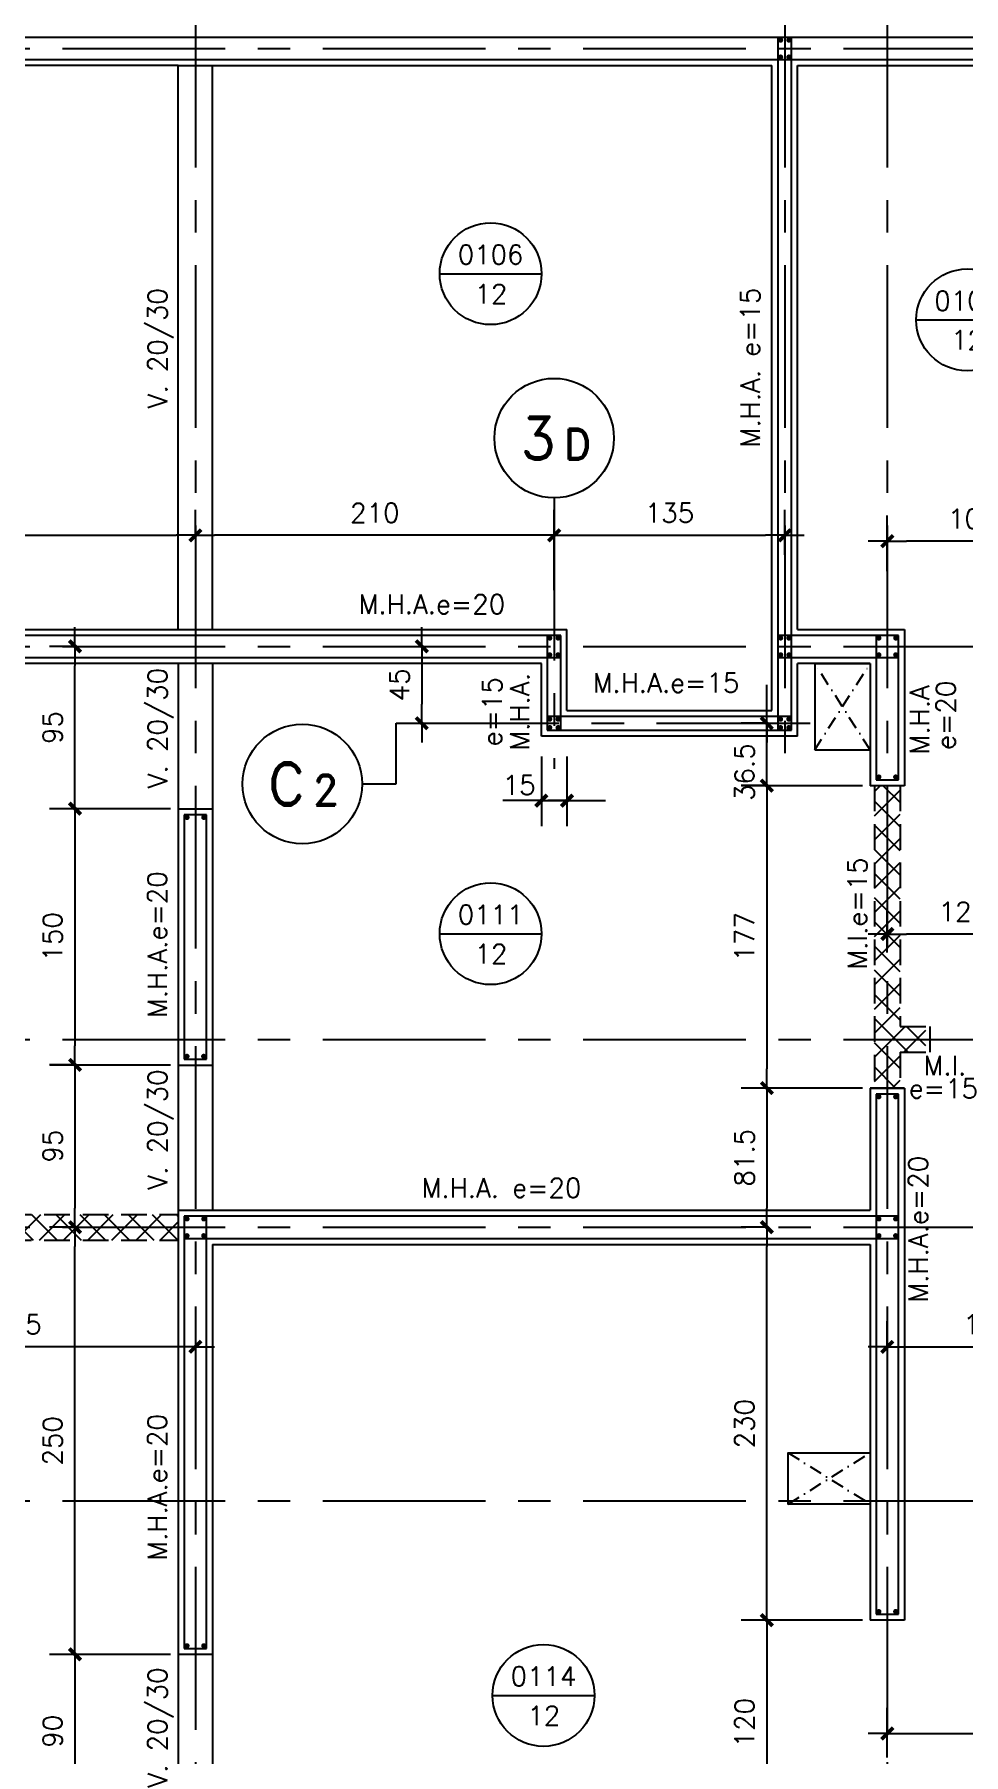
# Model space of a CAD drawing. Header units: millimetres. Extents: x -656862 to -653478, y 91928 to 96737.
# Drawn here: x -655284 to -654740, y 94729 to 95736 of the extents above; entities that cross this region are included whole.
import ezdxf
from ezdxf.enums import TextEntityAlignment as Align

# ---------------------------------------------------------------- set-up
doc = ezdxf.new("R2010")
doc.units = ezdxf.units.MM
doc.header["$LTSCALE"] = 30
for name, pattern in [('CENTER', [50.8, 31.75, -6.35, 6.35, -6.35]), ('DASHDOT', [1, 0.5, -0.25, 0, -0.25]), ('DASHED', [0.75, 0.5, -0.25]), ('HIDDEN', [0.375, 0.25, -0.125])]:
    doc.linetypes.add(name, pattern=pattern)
for name, color, linetype in [('A-LINEA 015', 6, 'Continuous'), ('BORDE DE LOSAS', 3, 'Continuous'), ('COTAS', 5, 'Continuous'), ('Cotas2', 1, 'Continuous'), ('EJES', 1, 'CENTER'), ('HATCH2', 1, 'HIDDEN'), ('MALLA', 1, 'Continuous'), ('MUROS', 5, 'Continuous'), ('SEGMENTOS1', 2, 'DASHED'), ('TEXTOS1', 9, 'Continuous'), ('VANOS', 8, 'DASHDOT'), ('VIGAS', 3, 'Continuous')]:
    doc.layers.add(name, color=color, linetype=linetype)
doc.styles.add('ROMAND', font='romand')
doc.styles.add('ROMANS', font='romans')
doc.dimstyles.new('ING-50', dxfattribs={"dimscale": 5, "dimtxt": 2.25, "dimasz": 2.25, "dimexe": 3, "dimexo": 0, "dimgap": 1.5, "dimtad": 1, "dimdec": 1, "dimzin": 12, "dimdsep": 46, "dimtxsty": 'ROMANS', "dimblk1": 'TICK1', "dimblk2": 'TICK1', "dimsah": 1, "dimcen": 0.09, "dimclrd": 2, "dimclre": 1, "dimclrt": 3, "dimadec": 1, "dimazin": 3, "dimtfac": 1, "dimtdec": 1, "dimtix": 1, "dimtmove": 2, "dimatfit": 3, "dimfxl": 3, "dimtolj": 1, "dimtzin": 12, "dimarcsym": 0})
pattern_1 = [(45, (0, 0), (-7.07106781, 7.07106781), []), (135, (0, 0), (-7.07106781, -7.07106781), [])]

# ---------------------------------------------------------------- blocks, each defined once
blk = doc.blocks.new('TICK1')
at = {"color": 2}
for points in [[(0, 0), (-1, 0)], [(0, 0), (1, 0)]]:
    blk.add_lwpolyline(points, dxfattribs=at)
at = {"color": 2, "const_width": 0.2}
blk.add_lwpolyline([(-0.3, -0.3), (0.3, 0.3)], dxfattribs=at)
blk = doc.blocks.new('*D12')
at = {"layer": 'COTAS', "color": 1, "lineweight": -2, "ltscale": 0.5}
for p, q in [((-655534.7, 95392.5), (-655534.7, 95457.5)), ((-655189.7, 95442.5), (-655189.7, 95457.5))]:
    blk.add_line(p, q, dxfattribs=at)
at = {"layer": 'COTAS', "color": 2, "lineweight": -2, "ltscale": 0.5}
blk.add_line((-655523.5, 95442.5), (-655201, 95442.5), dxfattribs=at)
at = {"layer": 'Defpoints', "color": 0, "ltscale": 0.5}
for p in [(-655189.7, 95442.5), (-655189.7, 95442.5), (-655534.7, 95392.5)]:
    blk.add_point(p, dxfattribs=at)
at = {"layer": 'COTAS', "color": 2, "lineweight": -2, "ltscale": 0.5, "xscale": 11.25, "yscale": 11.25, "zscale": 11.25, "rotation": 180}
blk.add_blockref('TICK1', (-655534.7, 95442.5), dxfattribs=at)
at = {"layer": 'COTAS', "color": 2, "lineweight": -2, "ltscale": 0.5, "xscale": 11.25, "yscale": 11.25, "zscale": 11.25}
blk.add_blockref('TICK1', (-655189.7, 95442.5), dxfattribs=at)
at = {"layer": 'COTAS', "color": 3, "ltscale": 0.5, "insert": (-655362.2, 95455.6), "char_height": 11.25, "attachment_point": 5, "style": 'ROMANS'}
blk.add_mtext('\\A1;345', dxfattribs=at)
blk = doc.blocks.new('*D86')
at = {"layer": 'COTAS', "color": 1, "lineweight": -2}
for p, q in [((-655413.2, 94967.5), (-655413.2, 94982.5)), ((-655189.7, 94967.5), (-655189.7, 94952.5))]:
    blk.add_line(p, q, dxfattribs=at)
at = {"layer": 'COTAS', "color": 2, "lineweight": -2}
blk.add_line((-655201, 94967.5), (-655401.9, 94967.5), dxfattribs=at)
at = {"layer": 'Defpoints', "color": 0}
for p in [(-655413.2, 94967.5), (-655413.2, 94967.5), (-655189.7, 94967.5)]:
    blk.add_point(p, dxfattribs=at)
at = {"layer": 'COTAS', "color": 2, "lineweight": -2, "xscale": 11.25, "yscale": 11.25, "zscale": 11.25, "rotation": 180}
blk.add_blockref('TICK1', (-655413.2, 94967.5), dxfattribs=at)
at = {"layer": 'COTAS', "color": 2, "lineweight": -2, "xscale": 11.25, "yscale": 11.25, "zscale": 11.25}
blk.add_blockref('TICK1', (-655189.7, 94967.5), dxfattribs=at)
at = {"layer": 'COTAS', "color": 3, "insert": (-655301.4, 94980.6), "char_height": 11.25, "attachment_point": 5, "style": 'ROMANS'}
blk.add_mtext('\\A1;223.5', dxfattribs=at)
blk = doc.blocks.new('*D94')
at = {"layer": 'COTAS', "color": 1, "lineweight": -2}
for p, q in [((-655260.2, 95037.5), (-655275.2, 95037.5)), ((-655260.2, 94787.5), (-655275.2, 94787.5))]:
    blk.add_line(p, q, dxfattribs=at)
at = {"layer": 'COTAS', "color": 2, "lineweight": -2}
blk.add_line((-655260.2, 94798.7), (-655260.2, 95026.2), dxfattribs=at)
at = {"layer": 'Defpoints', "color": 0}
for p in [(-655260.2, 95037.5), (-655260.2, 95037.5), (-655260.2, 94787.5)]:
    blk.add_point(p, dxfattribs=at)
at = {"layer": 'COTAS', "color": 2, "lineweight": -2, "xscale": 11.25, "yscale": 11.25, "zscale": 11.25}
for p, rotation in [((-655260.2, 95037.5), 90), ((-655260.2, 94787.5), 270)]:
    blk.add_blockref('TICK1', p, dxfattribs=dict(at, rotation=rotation))
at = {"layer": 'COTAS', "color": 3, "insert": (-655273.3, 94912.5), "char_height": 11.25, "attachment_point": 5, "rotation": 90, "style": 'ROMANS'}
blk.add_mtext('\\A1;250', dxfattribs=at)
blk = doc.blocks.new('*D95')
at = {"layer": 'COTAS', "color": 1, "lineweight": -2}
for p, q in [((-655260.2, 94787.5), (-655275.2, 94787.5)), ((-655260.2, 94697.5), (-655275.2, 94697.5))]:
    blk.add_line(p, q, dxfattribs=at)
at = {"layer": 'COTAS', "color": 2, "lineweight": -2}
blk.add_line((-655260.2, 94776.2), (-655260.2, 94708.7), dxfattribs=at)
at = {"layer": 'Defpoints', "color": 0}
for p in [(-655260.2, 94787.5), (-655260.2, 94697.5), (-655260.2, 94697.5)]:
    blk.add_point(p, dxfattribs=at)
at = {"layer": 'COTAS', "color": 2, "lineweight": -2, "xscale": 11.25, "yscale": 11.25, "zscale": 11.25}
for p, rotation in [((-655260.2, 94787.5), 90), ((-655260.2, 94697.5), 270)]:
    blk.add_blockref('TICK1', p, dxfattribs=dict(at, rotation=rotation))
at = {"layer": 'COTAS', "color": 3, "insert": (-655273.3, 94742.5), "char_height": 11.25, "attachment_point": 5, "rotation": 90, "style": 'ROMANS'}
blk.add_mtext('\\A1;90', dxfattribs=at)
blk = doc.blocks.new('*D97')
at = {"layer": 'COTAS', "color": 2, "lineweight": -2}
for p, q in [((-654855.2, 95343.7), (-654855.2, 95355)), ((-654855.2, 95296), (-654855.2, 95332.5)), ((-654855.2, 95284.7), (-654855.2, 95273.5))]:
    blk.add_line(p, q, dxfattribs=at)
at = {"layer": 'COTAS', "color": 1, "lineweight": -2}
for p, q in [((-654855.2, 95332.5), (-654870.2, 95332.5)), ((-654855.2, 95296), (-654870.2, 95296))]:
    blk.add_line(p, q, dxfattribs=at)
at = {"layer": 'Defpoints', "color": 0}
for p in [(-654855.2, 95332.5), (-654855.2, 95332.5), (-654855.2, 95296)]:
    blk.add_point(p, dxfattribs=at)
at = {"layer": 'COTAS', "color": 2, "lineweight": -2, "xscale": 11.25, "yscale": 11.25, "zscale": 11.25}
for p, rotation in [((-654855.2, 95332.5), 270), ((-654855.2, 95296), 90)]:
    blk.add_blockref('TICK1', p, dxfattribs=dict(at, rotation=rotation))
at = {"layer": 'COTAS', "color": 3, "insert": (-654868.3, 95303.9), "char_height": 11.25, "attachment_point": 5, "rotation": 90, "style": 'ROMANS'}
blk.add_mtext('\\A1;36.5', dxfattribs=at)
blk = doc.blocks.new('*D98')
at = {"layer": 'COTAS', "color": 1, "lineweight": -2}
for p, q in [((-654855.2, 95296), (-654870.2, 95296)), ((-654855.2, 95119), (-654870.2, 95119))]:
    blk.add_line(p, q, dxfattribs=at)
at = {"layer": 'COTAS', "color": 2, "lineweight": -2}
blk.add_line((-654855.2, 95284.7), (-654855.2, 95130.2), dxfattribs=at)
at = {"layer": 'Defpoints', "color": 0}
for p in [(-654855.2, 95296), (-654855.2, 95119), (-654855.2, 95119)]:
    blk.add_point(p, dxfattribs=at)
at = {"layer": 'COTAS', "color": 2, "lineweight": -2, "xscale": 11.25, "yscale": 11.25, "zscale": 11.25}
for p, rotation in [((-654855.2, 95296), 90), ((-654855.2, 95119), 270)]:
    blk.add_blockref('TICK1', p, dxfattribs=dict(at, rotation=rotation))
at = {"layer": 'COTAS', "color": 3, "insert": (-654868.3, 95207.5), "char_height": 11.25, "attachment_point": 5, "rotation": 90, "style": 'ROMANS'}
blk.add_mtext('\\A1;177', dxfattribs=at)
blk = doc.blocks.new('*D99')
at = {"layer": 'COTAS', "color": 1, "lineweight": -2}
for p, q in [((-654855.2, 95037.5), (-654870.2, 95037.5)), ((-654855.2, 94807.5), (-654870.2, 94807.5))]:
    blk.add_line(p, q, dxfattribs=at)
at = {"layer": 'COTAS', "color": 2, "lineweight": -2}
blk.add_line((-654855.2, 94818.7), (-654855.2, 95026.2), dxfattribs=at)
at = {"layer": 'Defpoints', "color": 0}
for p in [(-654855.2, 95037.5), (-654855.2, 95037.5), (-654855.2, 94807.5)]:
    blk.add_point(p, dxfattribs=at)
at = {"layer": 'COTAS', "color": 2, "lineweight": -2, "xscale": 11.25, "yscale": 11.25, "zscale": 11.25}
for p, rotation in [((-654855.2, 95037.5), 90), ((-654855.2, 94807.5), 270)]:
    blk.add_blockref('TICK1', p, dxfattribs=dict(at, rotation=rotation))
at = {"layer": 'COTAS', "color": 3, "insert": (-654868.3, 94922.5), "char_height": 11.25, "attachment_point": 5, "rotation": 90, "style": 'ROMANS'}
blk.add_mtext('\\A1;230', dxfattribs=at)
blk = doc.blocks.new('*D100')
at = {"layer": 'COTAS', "color": 1, "lineweight": -2}
for p, q in [((-654855.2, 94807.5), (-654870.2, 94807.5)), ((-654855.2, 94687.5), (-654870.2, 94687.5))]:
    blk.add_line(p, q, dxfattribs=at)
at = {"layer": 'COTAS', "color": 2, "lineweight": -2}
blk.add_line((-654855.2, 94796.2), (-654855.2, 94698.7), dxfattribs=at)
at = {"layer": 'Defpoints', "color": 0}
for p in [(-654855.2, 94807.5), (-654855.2, 94687.5), (-654855.2, 94687.5)]:
    blk.add_point(p, dxfattribs=at)
at = {"layer": 'COTAS', "color": 2, "lineweight": -2, "xscale": 11.25, "yscale": 11.25, "zscale": 11.25}
for p, rotation in [((-654855.2, 94807.5), 90), ((-654855.2, 94687.5), 270)]:
    blk.add_blockref('TICK1', p, dxfattribs=dict(at, rotation=rotation))
at = {"layer": 'COTAS', "color": 3, "insert": (-654868.3, 94747.5), "char_height": 11.25, "attachment_point": 5, "rotation": 90, "style": 'ROMANS'}
blk.add_mtext('\\A1;120', dxfattribs=at)
blk = doc.blocks.new('*D101')
at = {"layer": 'COTAS', "color": 1, "lineweight": -2, "ltscale": 0.5}
for p, q in [((-655189.7, 95787.5), (-655189.7, 95802.5)), ((-654689.7, 95711.1), (-654689.7, 95802.5))]:
    blk.add_line(p, q, dxfattribs=at)
at = {"layer": 'COTAS', "color": 2, "lineweight": -2, "ltscale": 0.5}
blk.add_line((-654701, 95787.5), (-655178.5, 95787.5), dxfattribs=at)
at = {"layer": 'Defpoints', "color": 0, "ltscale": 0.5}
for p in [(-655189.7, 95787.5), (-655189.7, 95787.5), (-654689.7, 95711.1)]:
    blk.add_point(p, dxfattribs=at)
at = {"layer": 'COTAS', "color": 2, "lineweight": -2, "ltscale": 0.5, "xscale": 11.25, "yscale": 11.25, "zscale": 11.25, "rotation": 180}
blk.add_blockref('TICK1', (-655189.7, 95787.5), dxfattribs=at)
at = {"layer": 'COTAS', "color": 2, "lineweight": -2, "ltscale": 0.5, "xscale": 11.25, "yscale": 11.25, "zscale": 11.25}
blk.add_blockref('TICK1', (-654689.7, 95787.5), dxfattribs=at)
at = {"layer": 'COTAS', "color": 3, "ltscale": 0.5, "insert": (-654939.7, 95800.6), "char_height": 11.25, "attachment_point": 5, "style": 'ROMANS'}
blk.add_mtext('\\A1;500', dxfattribs=at)
blk = doc.blocks.new('*D102')
at = {"layer": 'COTAS', "color": 1, "lineweight": -2}
for p, q in [((-654784.7, 94967.5), (-654784.7, 94982.5)), ((-654652.2, 94967.5), (-654652.2, 94952.5))]:
    blk.add_line(p, q, dxfattribs=at)
at = {"layer": 'COTAS', "color": 2, "lineweight": -2}
blk.add_line((-654773.5, 94967.5), (-654663.5, 94967.5), dxfattribs=at)
at = {"layer": 'Defpoints', "color": 0}
for p in [(-654784.7, 94967.5), (-654652.2, 94967.5), (-654652.2, 94967.5)]:
    blk.add_point(p, dxfattribs=at)
at = {"layer": 'COTAS', "color": 2, "lineweight": -2, "xscale": 11.25, "yscale": 11.25, "zscale": 11.25, "rotation": 180}
blk.add_blockref('TICK1', (-654784.7, 94967.5), dxfattribs=at)
at = {"layer": 'COTAS', "color": 2, "lineweight": -2, "xscale": 11.25, "yscale": 11.25, "zscale": 11.25}
blk.add_blockref('TICK1', (-654652.2, 94967.5), dxfattribs=at)
at = {"layer": 'COTAS', "color": 3, "insert": (-654718.5, 94980.6), "char_height": 11.25, "attachment_point": 5, "style": 'ROMANS'}
blk.add_mtext('\\A1;132.5', dxfattribs=at)
blk = doc.blocks.new('*D106')
at = {"layer": 'COTAS', "color": 1, "lineweight": -2}
for p, q in [((-654855.2, 95119), (-654870.2, 95119)), ((-654855.2, 95037.5), (-654870.2, 95037.5))]:
    blk.add_line(p, q, dxfattribs=at)
at = {"layer": 'COTAS', "color": 2, "lineweight": -2}
blk.add_line((-654855.2, 95107.7), (-654855.2, 95048.7), dxfattribs=at)
at = {"layer": 'Defpoints', "color": 0}
for p in [(-654855.2, 95119), (-654855.2, 95037.5), (-654855.2, 95037.5)]:
    blk.add_point(p, dxfattribs=at)
at = {"layer": 'COTAS', "color": 2, "lineweight": -2, "xscale": 11.25, "yscale": 11.25, "zscale": 11.25}
for p, rotation in [((-654855.2, 95119), 90), ((-654855.2, 95037.5), 270)]:
    blk.add_blockref('TICK1', p, dxfattribs=dict(at, rotation=rotation))
at = {"layer": 'COTAS', "color": 3, "insert": (-654868.3, 95078.2), "char_height": 11.25, "attachment_point": 5, "rotation": 90, "style": 'ROMANS'}
blk.add_mtext('\\A1;81.5', dxfattribs=at)
blk = doc.blocks.new('*D142')
at = {"layer": 'COTAS', "color": 1, "lineweight": -2}
for p, q in [((-654784.7, 94727.1), (-654784.7, 94756.2)), ((-654656.7, 94689.6), (-654656.7, 94756.2))]:
    blk.add_line(p, q, dxfattribs=at)
at = {"layer": 'COTAS', "color": 2, "lineweight": -2}
blk.add_line((-654773.5, 94741.2), (-654668, 94741.2), dxfattribs=at)
at = {"layer": 'Defpoints', "color": 0}
for p in [(-654656.7, 94741.2), (-654784.7, 94727.1), (-654656.7, 94689.6)]:
    blk.add_point(p, dxfattribs=at)
at = {"layer": 'COTAS', "color": 2, "lineweight": -2, "xscale": 11.25, "yscale": 11.25, "zscale": 11.25, "rotation": 180}
blk.add_blockref('TICK1', (-654784.7, 94741.2), dxfattribs=at)
at = {"layer": 'COTAS', "color": 2, "lineweight": -2, "xscale": 11.25, "yscale": 11.25, "zscale": 11.25}
blk.add_blockref('TICK1', (-654656.7, 94741.2), dxfattribs=at)
at = {"layer": 'COTAS', "color": 3, "insert": (-654720.7, 94754.4), "char_height": 11.25, "attachment_point": 5, "style": 'ROMANS'}
blk.add_mtext('\\A1;128', dxfattribs=at)
blk = doc.blocks.new('losa-ne')
at = {"color": 5, "linetype": 'Continuous'}
blk.add_line((-29.8, 0), (29.7, 0), dxfattribs=at)
at = {"color": 3, "linetype": 'Continuous'}
blk.add_circle((0, 0), 29.8, dxfattribs=at)
at = {"color": 3, "linetype": 'Continuous', "style": 'ROMANS'}
for tag, p in [('N%%DL', (0, 5.6)), ('ESP', (0.2, -17.4))]:
    blk.add_attdef(tag, text='', height=11.2, dxfattribs=at).set_placement(p, align=Align.CENTER)
blk = doc.blocks.new('*D161')
at = {"layer": 'COTAS', "color": 1, "lineweight": -2}
for p, q in [((-655260.2, 95377.5), (-655275.2, 95377.5)), ((-655260.2, 95282.5), (-655275.2, 95282.5))]:
    blk.add_line(p, q, dxfattribs=at)
at = {"layer": 'COTAS', "color": 2, "lineweight": -2}
blk.add_line((-655260.2, 95293.7), (-655260.2, 95366.2), dxfattribs=at)
at = {"layer": 'Defpoints', "color": 0}
for p in [(-655260.2, 95377.5), (-655260.2, 95377.5), (-655260.2, 95282.5)]:
    blk.add_point(p, dxfattribs=at)
at = {"layer": 'COTAS', "color": 2, "lineweight": -2, "xscale": 11.25, "yscale": 11.25, "zscale": 11.25}
for p, rotation in [((-655260.2, 95377.5), 90), ((-655260.2, 95282.5), 270)]:
    blk.add_blockref('TICK1', p, dxfattribs=dict(at, rotation=rotation))
at = {"layer": 'COTAS', "color": 3, "insert": (-655273.3, 95330), "char_height": 11.25, "attachment_point": 5, "rotation": 90, "style": 'ROMANS'}
blk.add_mtext('\\A1;95', dxfattribs=at)
blk = doc.blocks.new('*D162')
at = {"layer": 'COTAS', "color": 1, "lineweight": -2}
for p, q in [((-655260.2, 95282.5), (-655275.2, 95282.5)), ((-655260.2, 95132.5), (-655275.2, 95132.5))]:
    blk.add_line(p, q, dxfattribs=at)
at = {"layer": 'COTAS', "color": 2, "lineweight": -2}
blk.add_line((-655260.2, 95271.2), (-655260.2, 95143.7), dxfattribs=at)
at = {"layer": 'Defpoints', "color": 0}
for p in [(-655260.2, 95282.5), (-655260.2, 95132.5), (-655260.2, 95132.5)]:
    blk.add_point(p, dxfattribs=at)
at = {"layer": 'COTAS', "color": 2, "lineweight": -2, "xscale": 11.25, "yscale": 11.25, "zscale": 11.25}
for p, rotation in [((-655260.2, 95282.5), 90), ((-655260.2, 95132.5), 270)]:
    blk.add_blockref('TICK1', p, dxfattribs=dict(at, rotation=rotation))
at = {"layer": 'COTAS', "color": 3, "insert": (-655273.3, 95207.5), "char_height": 11.25, "attachment_point": 5, "rotation": 90, "style": 'ROMANS'}
blk.add_mtext('\\A1;150', dxfattribs=at)
blk = doc.blocks.new('*D163')
at = {"layer": 'COTAS', "color": 1, "lineweight": -2}
for p, q in [((-655260.2, 95132.5), (-655275.2, 95132.5)), ((-655260.2, 95037.5), (-655275.2, 95037.5))]:
    blk.add_line(p, q, dxfattribs=at)
at = {"layer": 'COTAS', "color": 2, "lineweight": -2}
blk.add_line((-655260.2, 95121.2), (-655260.2, 95048.7), dxfattribs=at)
at = {"layer": 'Defpoints', "color": 0}
for p in [(-655260.2, 95132.5), (-655260.2, 95037.5), (-655260.2, 95037.5)]:
    blk.add_point(p, dxfattribs=at)
at = {"layer": 'COTAS', "color": 2, "lineweight": -2, "xscale": 11.25, "yscale": 11.25, "zscale": 11.25}
for p, rotation in [((-655260.2, 95132.5), 90), ((-655260.2, 95037.5), 270)]:
    blk.add_blockref('TICK1', p, dxfattribs=dict(at, rotation=rotation))
at = {"layer": 'COTAS', "color": 3, "insert": (-655273.3, 95085), "char_height": 11.25, "attachment_point": 5, "rotation": 90, "style": 'ROMANS'}
blk.add_mtext('\\A1;95', dxfattribs=at)
blk = doc.blocks.new('*D172')
at = {"layer": 'COTAS', "color": 1, "lineweight": -2}
for p, q in [((-654784.7, 95198.3), (-654784.7, 95224.1)), ((-654664.7, 95157.5), (-654664.7, 95224.1))]:
    blk.add_line(p, q, dxfattribs=at)
at = {"layer": 'COTAS', "color": 2, "lineweight": -2}
blk.add_line((-654676, 95209.1), (-654773.5, 95209.1), dxfattribs=at)
at = {"layer": 'Defpoints', "color": 0}
for p in [(-654784.7, 95209.1), (-654784.7, 95198.3), (-654664.7, 95157.5)]:
    blk.add_point(p, dxfattribs=at)
at = {"layer": 'COTAS', "color": 2, "lineweight": -2, "xscale": 11.25, "yscale": 11.25, "zscale": 11.25, "rotation": 180}
blk.add_blockref('TICK1', (-654784.7, 95209.1), dxfattribs=at)
at = {"layer": 'COTAS', "color": 2, "lineweight": -2, "xscale": 11.25, "yscale": 11.25, "zscale": 11.25}
blk.add_blockref('TICK1', (-654664.7, 95209.1), dxfattribs=at)
at = {"layer": 'COTAS', "color": 3, "insert": (-654740.2, 95222.2), "char_height": 11.25, "attachment_point": 5, "style": 'ROMANS'}
blk.add_mtext('\\A1;120', dxfattribs=at)
blk = doc.blocks.new('*D174')
at = {"layer": 'COTAS', "color": 1, "lineweight": -2}
for p, q in [((-654784.7, 95421.5), (-654784.7, 95454.1)), ((-654684.7, 95387.5), (-654684.7, 95454.1))]:
    blk.add_line(p, q, dxfattribs=at)
at = {"layer": 'COTAS', "color": 2, "lineweight": -2}
blk.add_line((-654696, 95439.1), (-654773.5, 95439.1), dxfattribs=at)
at = {"layer": 'Defpoints', "color": 0}
for p in [(-654784.7, 95439.1), (-654784.7, 95421.5), (-654684.7, 95387.5)]:
    blk.add_point(p, dxfattribs=at)
at = {"layer": 'COTAS', "color": 2, "lineweight": -2, "xscale": 11.25, "yscale": 11.25, "zscale": 11.25, "rotation": 180}
blk.add_blockref('TICK1', (-654784.7, 95439.1), dxfattribs=at)
at = {"layer": 'COTAS', "color": 2, "lineweight": -2, "xscale": 11.25, "yscale": 11.25, "zscale": 11.25}
blk.add_blockref('TICK1', (-654684.7, 95439.1), dxfattribs=at)
at = {"layer": 'COTAS', "color": 3, "insert": (-654734.7, 95452.2), "char_height": 11.25, "attachment_point": 5, "style": 'ROMANS'}
blk.add_mtext('\\A1;100', dxfattribs=at)
blk = doc.blocks.new('eje-3')
at = {"color": 3, "linetype": 'Continuous'}
blk.add_circle((0, 0), 35, dxfattribs=at)
at = {"color": 5, "linetype": 'Continuous', "style": 'ROMAND'}
for height, p in [(25, (-9.2, 0)), (18, (13.7, -3.6))]:
    blk.add_attdef('0', text='', height=height, dxfattribs=at).set_placement(p, align=Align.MIDDLE)
blk = doc.blocks.new('*D250')
at = {"layer": 'COTAS', "color": 1, "lineweight": -2}
for p, q in [((-655060.4, 95377.5), (-655042.2, 95377.5)), ((-655060.6, 95332.5), (-655042.2, 95332.5))]:
    blk.add_line(p, q, dxfattribs=at)
at = {"layer": 'COTAS', "color": 2, "lineweight": -2}
blk.add_line((-655057.2, 95366.2), (-655057.2, 95343.7), dxfattribs=at)
at = {"layer": 'Defpoints', "color": 0}
for p in [(-655060.4, 95377.5), (-655060.6, 95332.5), (-655057.2, 95332.5)]:
    blk.add_point(p, dxfattribs=at)
at = {"layer": 'COTAS', "color": 2, "lineweight": -2, "xscale": 11.25, "yscale": 11.25, "zscale": 11.25}
for p, rotation in [((-655057.2, 95377.5), 90), ((-655057.2, 95332.5), 270)]:
    blk.add_blockref('TICK1', p, dxfattribs=dict(at, rotation=rotation))
at = {"layer": 'COTAS', "color": 3, "insert": (-655070.3, 95355), "char_height": 11.25, "attachment_point": 5, "rotation": 90, "style": 'ROMANS'}
blk.add_mtext('\\A1;45', dxfattribs=at)
blk = doc.blocks.new('*D256')
at = {"layer": 'COTAS', "color": 1, "lineweight": -2, "ltscale": 0.5}
for p, q in [((-655189.7, 95442.5), (-655189.7, 95457.5)), ((-654979.7, 95410.4), (-654979.7, 95457.5))]:
    blk.add_line(p, q, dxfattribs=at)
at = {"layer": 'COTAS', "color": 2, "lineweight": -2, "ltscale": 0.5}
blk.add_line((-654991, 95442.5), (-655178.5, 95442.5), dxfattribs=at)
at = {"layer": 'Defpoints', "color": 0, "ltscale": 0.5}
for p in [(-655189.7, 95442.5), (-655189.7, 95442.5), (-654979.7, 95410.4)]:
    blk.add_point(p, dxfattribs=at)
at = {"layer": 'COTAS', "color": 2, "lineweight": -2, "ltscale": 0.5, "xscale": 11.25, "yscale": 11.25, "zscale": 11.25, "rotation": 180}
blk.add_blockref('TICK1', (-655189.7, 95442.5), dxfattribs=at)
at = {"layer": 'COTAS', "color": 2, "lineweight": -2, "ltscale": 0.5, "xscale": 11.25, "yscale": 11.25, "zscale": 11.25}
blk.add_blockref('TICK1', (-654979.7, 95442.5), dxfattribs=at)
at = {"layer": 'COTAS', "color": 3, "ltscale": 0.5, "insert": (-655084.7, 95455.6), "char_height": 11.25, "attachment_point": 5, "style": 'ROMANS'}
blk.add_mtext('\\A1;210', dxfattribs=at)
blk = doc.blocks.new('*D257')
at = {"layer": 'COTAS', "color": 1, "lineweight": -2, "ltscale": 0.5}
for p, q in [((-654979.7, 95410.4), (-654979.7, 95457.5)), ((-654844.7, 95431), (-654844.7, 95457.5))]:
    blk.add_line(p, q, dxfattribs=at)
at = {"layer": 'COTAS', "color": 2, "lineweight": -2, "ltscale": 0.5}
blk.add_line((-654968.5, 95442.5), (-654856, 95442.5), dxfattribs=at)
at = {"layer": 'Defpoints', "color": 0, "ltscale": 0.5}
for p in [(-654844.7, 95442.5), (-654844.7, 95431), (-654979.7, 95410.4)]:
    blk.add_point(p, dxfattribs=at)
at = {"layer": 'COTAS', "color": 2, "lineweight": -2, "ltscale": 0.5, "xscale": 11.25, "yscale": 11.25, "zscale": 11.25, "rotation": 180}
blk.add_blockref('TICK1', (-654979.7, 95442.5), dxfattribs=at)
at = {"layer": 'COTAS', "color": 2, "lineweight": -2, "ltscale": 0.5, "xscale": 11.25, "yscale": 11.25, "zscale": 11.25}
blk.add_blockref('TICK1', (-654844.7, 95442.5), dxfattribs=at)
at = {"layer": 'COTAS', "color": 3, "ltscale": 0.5, "insert": (-654912.2, 95455.6), "char_height": 11.25, "attachment_point": 5, "style": 'ROMANS'}
blk.add_mtext('\\A1;135', dxfattribs=at)
blk = doc.blocks.new('*D258')
at = {"layer": 'COTAS', "color": 2, "lineweight": -2}
for p, q in [((-654998.5, 95287.2), (-655009.7, 95287.2)), ((-654987.2, 95287.2), (-654972.2, 95287.2)), ((-654961, 95287.2), (-654949.7, 95287.2))]:
    blk.add_line(p, q, dxfattribs=at)
at = {"layer": 'COTAS', "color": 1, "lineweight": -2}
for p, q in [((-654987.2, 95287.2), (-654987.2, 95272.2)), ((-654972.2, 95287.2), (-654972.2, 95272.2))]:
    blk.add_line(p, q, dxfattribs=at)
at = {"layer": 'Defpoints', "color": 0}
for p in [(-654987.2, 95287.2), (-654972.2, 95287.2), (-654972.2, 95287.2)]:
    blk.add_point(p, dxfattribs=at)
at = {"layer": 'COTAS', "color": 2, "lineweight": -2, "xscale": 11.25, "yscale": 11.25, "zscale": 11.25}
blk.add_blockref('TICK1', (-654987.2, 95287.2), dxfattribs=at)
at = {"layer": 'COTAS', "color": 2, "lineweight": -2, "xscale": 11.25, "yscale": 11.25, "zscale": 11.25, "rotation": 180}
blk.add_blockref('TICK1', (-654972.2, 95287.2), dxfattribs=at)
at = {"layer": 'COTAS', "color": 3, "insert": (-655000.2, 95296.3), "char_height": 11.25, "attachment_point": 5, "style": 'ROMANS'}
blk.add_mtext('\\A1;15', dxfattribs=at)

msp = doc.modelspace()

# ---------------------------------------------------------------- hatches: boundary and pattern name
at = {"layer": 'HATCH2'}
h = msp.add_hatch(dxfattribs=at)
h.set_pattern_fill('_USER', color=256, scale=10, angle=45, style=0, double=1, pattern_type=0)
h.set_pattern_definition(pattern_1)
h.paths.add_polyline_path([(-654777.215, 95295.952), (-654784.715, 95295.952), (-654784.715, 95147.452), (-654762.215, 95147.452), (-654762.215, 95154.952), (-654777.215, 95154.952)])
h.paths.add_polyline_path([(-654784.715, 95295.952), (-654792.215, 95295.952), (-654792.215, 95147.452), (-654784.715, 95147.452)])
h.paths.add_polyline_path([(-654784.715, 95147.452), (-654792.215, 95147.452), (-654792.215, 95118.952), (-654784.715, 95118.952)])
h.paths.add_polyline_path([(-654762.215, 95147.452), (-654784.715, 95147.452), (-654784.715, 95118.952), (-654777.215, 95118.952), (-654777.215, 95139.952), (-654762.215, 95139.952)])
h = msp.add_hatch(dxfattribs=at)
h.set_pattern_fill('_USER', color=256, scale=10, angle=45, style=0, double=1, pattern_type=0)
h.set_pattern_definition(pattern_1)
h.paths.add_polyline_path([(-655199.715, 95044.952), (-655410.682, 95044.952), (-655410.682, 95037.452), (-655199.715, 95037.452)])
h.paths.add_polyline_path([(-655199.715, 95037.452), (-655410.682, 95037.452), (-655410.682, 95029.952), (-655199.715, 95029.952)])

# ---------------------------------------------------------------- linework, layer by layer
at = {"ltscale": 0.5}
msp.add_line((-654774.715, 95118.952), (-654794.715, 95118.952), dxfattribs=at)
at = {"layer": 'BORDE DE LOSAS', "ltscale": 0.2}
for p, q in [((-654827.215, 95367.452), (-654827.215, 95316.952)), ((-654827.215, 95367.452), (-654794.715, 95367.452)), ((-654827.215, 95316.952), (-654794.715, 95316.952))]:
    msp.add_line(p, q, dxfattribs=at)
at = {"layer": 'BORDE DE LOSAS', "ltscale": 0.5}
msp.add_lwpolyline([(-654794.715, 94905.452), (-654794.715, 94875.452), (-654842.715, 94875.452), (-654842.715, 94905.452)], close=True, dxfattribs=at)
at = {"layer": 'Cotas2'}
for p, q in [((-654987.215, 95312.959), (-654987.215, 95276.891)), ((-654972.215, 95312.959), (-654972.215, 95276.891)), ((-654799.281, 95295.952), (-654870.027, 95295.952)), ((-655204.281, 95282.452), (-655275.027, 95282.452)), ((-655204.281, 95132.452), (-655275.027, 95132.452)), ((-654799.281, 95118.952), (-654870.027, 95118.952)), ((-654799.281, 94807.452), (-654870.027, 94807.452)), ((-655204.281, 94787.452), (-655275.027, 94787.452))]:
    msp.add_line(p, q, dxfattribs=at)
at = {"layer": 'EJES', "ltscale": 0.1}
for p, q in [((-655189.715, 96667.452), (-655189.715, 93007.452)), ((-654844.715, 96667.452), (-654844.715, 95305.773)), ((-654784.715, 96667.452), (-654784.715, 93007.452)), ((-656791.536, 95727.452), (-653548.715, 95727.452)), ((-654979.715, 95464.384), (-654979.715, 95305.773)), ((-656791.536, 95377.452), (-653548.715, 95377.452)), ((-655072.152, 95332.452), (-654829.829, 95332.452)), ((-655072.152, 95296.945), (-655072.152, 95332.452)), ((-655092.152, 95296.945), (-655072.152, 95296.945)), ((-656791.536, 95147.452), (-653548.715, 95147.452)), ((-656791.536, 95037.452), (-653568.714, 95037.452)), ((-656791.536, 94877.452), (-653548.715, 94877.452))]:
    msp.add_line(p, q, dxfattribs=at)
at = {"layer": 'MALLA', "ltscale": 0.5}
for p, q in [((-653893.215, 95733.952), (-655516.215, 95733.952)), ((-654840.715, 95733.952), (-654848.715, 95733.952)), ((-654848.715, 95733.952), (-654848.715, 95328.452)), ((-654840.715, 95328.452), (-654840.715, 95733.952)), ((-655516.215, 95720.952), (-654605.715, 95720.952)), ((-654975.715, 95383.952), (-655531.215, 95383.952)), ((-654983.715, 95383.952), (-654983.715, 95328.452)), ((-654975.715, 95328.452), (-654975.715, 95383.952)), ((-654778.215, 95383.952), (-654848.715, 95383.952)), ((-654791.215, 95383.952), (-654791.215, 95299.452)), ((-654778.215, 95299.452), (-654778.215, 95383.952)), ((-655531.215, 95370.952), (-654975.715, 95370.952)), ((-654848.715, 95370.952), (-654840.715, 95370.952)), ((-654848.715, 95370.952), (-654778.215, 95370.952)), ((-654840.715, 95336.452), (-654983.715, 95336.452)), ((-654983.715, 95328.452), (-654840.715, 95328.452)), ((-654791.215, 95299.452), (-654778.215, 95299.452)), ((-655183.215, 95278.952), (-655196.215, 95278.952)), ((-655196.215, 95278.952), (-655196.215, 95135.952)), ((-655183.215, 95135.952), (-655183.215, 95278.952)), ((-655196.215, 95135.952), (-655183.215, 95135.952)), ((-654791.215, 95115.452), (-654791.215, 94810.952)), ((-654778.215, 95115.452), (-654791.215, 95115.452)), ((-654778.215, 94810.952), (-654778.215, 95115.452)), ((-655196.215, 95043.952), (-655196.215, 95030.952)), ((-654778.215, 95043.952), (-655196.215, 95043.952)), ((-655196.215, 95043.952), (-655196.215, 94790.952)), ((-655183.215, 94790.952), (-655183.215, 95043.952)), ((-655196.215, 95030.952), (-654778.215, 95030.952)), ((-654791.215, 94810.952), (-654778.215, 94810.952)), ((-655196.215, 94790.952), (-655183.215, 94790.952))]:
    msp.add_line(p, q, dxfattribs=at)
at = {"layer": 'MALLA', "ltscale": 0.5, "const_width": 1.5}
for points in [[(-654847.874, 95732.361, 1), (-654846.374, 95732.361, 1)], [(-654847.874, 95722.459, 1), (-654846.374, 95722.459, 1)], [(-654843.056, 95732.361, 1), (-654841.556, 95732.361, 1)], [(-654843.056, 95722.459, 1), (-654841.556, 95722.459, 1)], [(-654983.044, 95382.368, 1), (-654981.544, 95382.368, 1)], [(-654978.179, 95382.368, 1), (-654976.679, 95382.368, 1)], [(-654847.874, 95382.368, 1), (-654846.374, 95382.368, 1)], [(-654843.056, 95382.368, 1), (-654841.556, 95382.368, 1)], [(-654790.381, 95382.361, 1), (-654788.881, 95382.361, 1)], [(-654780.515, 95382.361, 1), (-654779.015, 95382.361, 1)], [(-654983.044, 95372.543, 1), (-654981.544, 95372.543, 1)], [(-654978.179, 95372.543, 1), (-654976.679, 95372.543, 1)], [(-654847.874, 95372.543, 1), (-654846.374, 95372.543, 1)], [(-654843.056, 95372.543, 1), (-654841.556, 95372.543, 1)], [(-654790.381, 95372.543, 1), (-654788.881, 95372.543, 1)], [(-654780.515, 95372.543, 1), (-654779.015, 95372.543, 1)], [(-654983.044, 95334.866, 1), (-654981.544, 95334.866, 1)], [(-654983.044, 95329.97, 1), (-654981.544, 95329.97, 1)], [(-654978.179, 95334.866, 1), (-654976.679, 95334.866, 1)], [(-654978.179, 95329.97, 1), (-654976.679, 95329.97, 1)], [(-654847.951, 95334.866, 1), (-654846.451, 95334.866, 1)], [(-654847.951, 95329.97, 1), (-654846.451, 95329.97, 1)], [(-654843.086, 95334.866, 1), (-654841.586, 95334.866, 1)], [(-654843.086, 95329.97, 1), (-654841.586, 95329.97, 1)], [(-654790.374, 95301.043, 1), (-654788.874, 95301.043, 1)], [(-654780.556, 95301.043, 1), (-654779.056, 95301.043, 1)], [(-655195.374, 95277.361, 1), (-655193.874, 95277.361, 1)], [(-655185.556, 95277.361, 1), (-655184.056, 95277.361, 1)], [(-655195.374, 95137.543, 1), (-655193.874, 95137.543, 1)], [(-655185.624, 95137.543, 1), (-655184.124, 95137.543, 1)], [(-654790.374, 95113.861, 1), (-654788.874, 95113.861, 1)], [(-654790.374, 95113.861, 1), (-654788.874, 95113.861, 1)], [(-654780.556, 95113.861, 1), (-654779.056, 95113.861, 1)], [(-655195.374, 95042.361, 1), (-655193.874, 95042.361, 1)], [(-655185.58, 95042.361, 1), (-655184.08, 95042.361, 1)], [(-654790.352, 95042.361, 1), (-654788.852, 95042.361, 1)], [(-654780.556, 95042.361, 1), (-654779.056, 95042.361, 1)], [(-655195.374, 95032.543, 1), (-655193.874, 95032.543, 1)], [(-655185.58, 95032.543, 1), (-655184.08, 95032.543, 1)], [(-654790.352, 95032.543, 1), (-654788.852, 95032.543, 1)], [(-654780.556, 95032.543, 1), (-654779.056, 95032.543, 1)], [(-654790.374, 94812.543, 1), (-654788.874, 94812.543, 1)], [(-654780.556, 94812.543, 1), (-654779.056, 94812.543, 1)], [(-655195.374, 94792.543, 1), (-655193.874, 94792.543, 1)], [(-655185.556, 94792.543, 1), (-655184.056, 94792.543, 1)]]:
    msp.add_lwpolyline(points, format="xyb", close=True, dxfattribs=at)
at = {"layer": 'MUROS', "ltscale": 0.15}
for p, q in [((-655199.715, 95717.452), (-655454.714, 95717.452)), ((-655199.715, 95282.452), (-655179.715, 95282.452)), ((-655199.715, 95282.452), (-655199.715, 95132.452)), ((-655179.715, 95282.452), (-655179.715, 95132.452)), ((-655199.715, 95132.452), (-655179.715, 95132.452)), ((-655199.715, 95047.452), (-655199.715, 94787.452)), ((-655179.715, 95027.452), (-655179.715, 94787.452))]:
    msp.add_line(p, q, dxfattribs=at)
at = {"layer": 'MUROS'}
for p, q in [((-655199.715, 95717.452), (-654852.215, 95717.452)), ((-655199.715, 95717.452), (-654852.215, 95717.452)), ((-654852.215, 95339.952), (-654852.215, 95717.452)), ((-654837.215, 95717.452), (-654793.715, 95717.452)), ((-654837.215, 95717.452), (-654627.215, 95717.452)), ((-654837.215, 95387.452), (-654837.215, 95717.452)), ((-654972.215, 95339.952), (-654972.215, 95387.452)), ((-654987.215, 95324.952), (-654987.215, 95367.452)), ((-654837.215, 95324.952), (-654837.215, 95367.452)), ((-654774.715, 95295.952), (-654794.715, 95295.952)), ((-654794.715, 95118.952), (-654794.715, 95047.452)), ((-654794.715, 95027.452), (-654794.715, 94807.452)), ((-654774.715, 94807.452), (-654794.715, 94807.452)), ((-655179.715, 94787.452), (-655199.715, 94787.452))]:
    msp.add_line(p, q, dxfattribs=at)
at = {"layer": 'MUROS', "ltscale": 0.5}
for p, q in [((-655534.715, 95387.452), (-654972.215, 95387.452)), ((-654837.215, 95387.452), (-654774.715, 95387.452)), ((-654774.715, 95387.452), (-654774.715, 95295.952)), ((-654987.215, 95367.452), (-655534.715, 95367.452)), ((-654794.715, 95367.452), (-654837.215, 95367.452)), ((-654794.715, 95367.452), (-654794.715, 95295.952)), ((-654972.215, 95339.952), (-654852.215, 95339.952)), ((-654837.215, 95324.952), (-654987.215, 95324.952)), ((-654794.715, 95118.952), (-654774.715, 95118.952)), ((-654774.715, 95118.952), (-654774.715, 94807.452)), ((-655199.715, 95047.452), (-654794.715, 95047.452)), ((-655179.715, 95027.452), (-654794.715, 95027.452))]:
    msp.add_line(p, q, dxfattribs=at)
at = {"layer": 'SEGMENTOS1'}
for p, q in [((-654792.215, 95295.952), (-654792.215, 95118.952)), ((-654777.215, 95295.952), (-654777.215, 95154.952)), ((-654777.215, 95154.952), (-654759.715, 95154.952)), ((-654759.715, 95154.952), (-654759.715, 95139.952)), ((-654777.215, 95139.952), (-654759.715, 95139.952)), ((-654777.215, 95139.952), (-654777.215, 95118.952)), ((-655413.182, 95044.952), (-655199.715, 95044.952)), ((-655413.182, 95029.952), (-655199.715, 95029.952))]:
    msp.add_line(p, q, dxfattribs=at)
at = {"layer": 'VANOS', "ltscale": 0.5}
for p, q in [((-654794.715, 95316.952), (-654827.215, 95367.452)), ((-654827.215, 95316.952), (-654794.715, 95367.452)), ((-654842.715, 94875.452), (-654794.715, 94905.452)), ((-654842.715, 94905.452), (-654794.715, 94875.452))]:
    msp.add_line(p, q, dxfattribs=at)
at = {"layer": 'VIGAS', "ltscale": 0.5}
for p, q in [((-655199.715, 95387.452), (-655199.715, 95717.452)), ((-655179.715, 95387.452), (-655179.715, 95717.452)), ((-655199.715, 95367.452), (-655199.715, 95282.452)), ((-655179.715, 95367.452), (-655179.715, 95282.452)), ((-655199.715, 95132.452), (-655199.715, 95047.452)), ((-655179.715, 95132.452), (-655179.715, 95047.452)), ((-655199.715, 94787.452), (-655199.715, 94697.452)), ((-655179.715, 94787.452), (-655179.715, 94697.452))]:
    msp.add_line(p, q, dxfattribs=at)

# ---------------------------------------------------------------- block references
at = {"layer": 'A-LINEA 015', "ltscale": 0.5}
ref = msp.add_blockref('eje-3', (-654979.715, 95499.384), dxfattribs=at)
ref.add_attrib('0', '3', dxfattribs={"layer": '0', "color": 5, "linetype": 'Continuous', "height": 25, "style": 'ROMAND'}).set_placement((-654988.905, 95499.384), align=Align.MIDDLE)
ref.add_attrib('0', 'D', dxfattribs={"layer": '0', "color": 5, "linetype": 'Continuous', "height": 18, "style": 'ROMAND'}).set_placement((-654966.028, 95495.801), align=Align.MIDDLE)
ref = msp.add_blockref('eje-3', (-655127.152, 95296.945), dxfattribs=at)
ref.add_attrib('0', 'C', dxfattribs={"layer": '0', "color": 5, "linetype": 'Continuous', "height": 25, "style": 'ROMAND'}).set_placement((-655136.342, 95296.945), align=Align.MIDDLE)
ref.add_attrib('0', '2', dxfattribs={"layer": '0', "color": 5, "linetype": 'Continuous', "height": 18, "style": 'ROMAND'}).set_placement((-655113.465, 95293.363), align=Align.MIDDLE)
at = {"layer": 'TEXTOS1', "ltscale": 0.5}
for p, values in [((-655016.92, 95595.611), {'N%%DL': '0106', 'ESP': '12'}), ((-654737.948, 95568.589), {'N%%DL': '0107', 'ESP': '12'}), ((-655016.92, 95209.3), {'N%%DL': '0111', 'ESP': '12'}), ((-654985.944, 94763.451), {'N%%DL': '0114', 'ESP': '12'})]:
    msp.add_blockref('losa-ne', p, dxfattribs=at).add_auto_attribs(values)

# ---------------------------------------------------------------- texts
at = {"layer": 'TEXTOS1', "style": 'ROMANS'}
for s, p in [('V. 20/30', (-655206.233, 95551.977)), ('M.H.A. e=15', (-654859.303, 95540.757)), ('V. 20/30', (-655206.233, 95329.67)), ('e=15', (-655010.437, 95339.253)), ('M.H.A.', (-654994.303, 95339.253)), ('M.H.A', (-654760.244, 95334.558)), ('e=20', (-654744.82, 95337.156)), ('M.I.e=15', (-654796.626, 95221.196)), ('M.H.A.e=20', (-655206.41, 95202.972)), ('V. 20/30', (-655206.233, 95094.67)), ('M.H.A.e=20', (-654761.065, 95036.403)), ('M.H.A.e=20', (-655206.41, 94885.271)), ('V. 20/30', (-655206.233, 94744.67))]:
    msp.add_text(s, height=11.25, rotation=90, dxfattribs=at).set_placement(p, align=Align.CENTER)
for s, p in [('M.H.A.e=20', (-655051.271, 95396.578)), ('M.H.A.e=15', (-654914.216, 95350.578)), ('M.I.', (-654750.963, 95126.582)), ('e=15', (-654751.848, 95113.022)), ('M.H.A. e=20', (-655010.529, 95054.892))]:
    msp.add_text(s, height=11.25, dxfattribs=at).set_placement(p, align=Align.CENTER)

# ---------------------------------------------------------------- dimensions: what is measured, and where the dimension line sits
at = {"layer": 'COTAS', "ltscale": 0.5}
for base, p1, p2, angle, picture, middle in [((-655189.715, 95787.452), (-654689.715, 95711.116), (-655189.715, 95787.452), 180, '*D101', (-654939.715, 95800.577)), ((-655189.715, 95442.477), (-654979.715, 95410.416), (-655189.715, 95442.477), 180, '*D256', (-655084.715, 95455.602)), ((-654844.715, 95442.477), (-654979.715, 95410.416), (-654844.715, 95431.026), 0, '*D257', (-654912.215, 95455.602))]:
    dim = msp.add_linear_dim(base=base, p1=p1, p2=p2, angle=angle, dimstyle='ING-50', dxfattribs=at)
    dim.commit()
    dim.dimension.update_dxf_attribs({"geometry": picture, "text_midpoint": middle})
dim = msp.add_linear_dim(base=(-655189.715, 95442.477), p1=(-655534.715, 95392.477), p2=(-655189.715, 95442.477), dimstyle='ING-50', dxfattribs=at)
dim.commit()
dim.dimension.update_dxf_attribs({"geometry": '*D12', "text_midpoint": (-655362.215, 95455.602)})
at = {"layer": 'COTAS'}
for base, p1, p2, angle, picture, middle in [((-654784.715, 95439.054), (-654684.715, 95387.452), (-654784.715, 95421.51), 180, '*D174', (-654734.715, 95452.179)), ((-655260.184, 95377.452), (-655260.184, 95282.452), (-655260.184, 95377.452), 90, '*D161', (-655273.309, 95329.952)), ((-655057.152, 95332.452), (-655060.447, 95377.452), (-655060.637, 95332.452), 270, '*D250', (-655070.277, 95354.952)), ((-654855.184, 95118.952), (-654855.184, 95295.952), (-654855.184, 95118.952), 270, '*D98', (-654868.309, 95207.452)), ((-655260.184, 95132.452), (-655260.184, 95282.452), (-655260.184, 95132.452), 270, '*D162', (-655273.309, 95207.452)), ((-655260.184, 95037.452), (-655260.184, 95132.452), (-655260.184, 95037.452), 270, '*D163', (-655273.309, 95084.952)), ((-654855.184, 95037.452), (-654855.184, 95118.952), (-654855.184, 95037.452), 270, '*D106', (-654868.309, 95078.202)), ((-655260.184, 95037.452), (-655260.184, 94787.452), (-655260.184, 95037.452), 90, '*D94', (-655273.309, 94912.452)), ((-654855.184, 95037.452), (-654855.184, 94807.452), (-654855.184, 95037.452), 90, '*D99', (-654868.309, 94922.452)), ((-655413.182, 94967.452), (-655189.715, 94967.452), (-655413.182, 94967.452), 180, '*D86', (-655301.449, 94980.577)), ((-654652.215, 94967.452), (-654784.715, 94967.452), (-654652.215, 94967.452), 0, '*D102', (-654718.465, 94980.577)), ((-654855.184, 94687.452), (-654855.184, 94807.452), (-654855.184, 94687.452), 270, '*D100', (-654868.309, 94747.452)), ((-655260.184, 94697.452), (-655260.184, 94787.452), (-655260.184, 94697.452), 270, '*D95', (-655273.309, 94742.452))]:
    dim = msp.add_linear_dim(base=base, p1=p1, p2=p2, angle=angle, dimstyle='ING-50', dxfattribs=at)
    dim.commit()
    dim.dimension.update_dxf_attribs({"geometry": picture, "text_midpoint": middle})
for base, p1, p2, angle, picture, middle in [((-654855.184, 95332.452), (-654855.184, 95295.952), (-654855.184, 95332.452), 90, '*D97', (-654868.309, 95303.856)), ((-654784.715, 95209.054), (-654664.715, 95157.452), (-654784.715, 95198.322), 180, '*D172', (-654740.185, 95222.179))]:
    dim = msp.add_linear_dim(base=base, p1=p1, p2=p2, angle=angle, dimstyle='ING-50', dxfattribs=at)
    dim.commit()
    dim.dimension.update_dxf_attribs({"geometry": picture, "text_midpoint": middle, "dimtype": 160})
dim = msp.add_linear_dim(base=(-654972.215, 95287.156), p1=(-654987.215, 95287.156), p2=(-654972.215, 95287.156), dimstyle='ING-50', dxfattribs=at)
dim.commit()
dim.dimension.update_dxf_attribs({"geometry": '*D258', "text_midpoint": (-655000.172, 95296.268), "dimtype": 160})
dim = msp.add_linear_dim(base=(-654656.715, 94741.241), p1=(-654784.715, 94727.065), p2=(-654656.715, 94689.639), dimstyle='ING-50', dxfattribs=at)
dim.commit()
dim.dimension.update_dxf_attribs({"geometry": '*D142', "text_midpoint": (-654720.715, 94754.366)})

doc.saveas('drawing.dxf')
